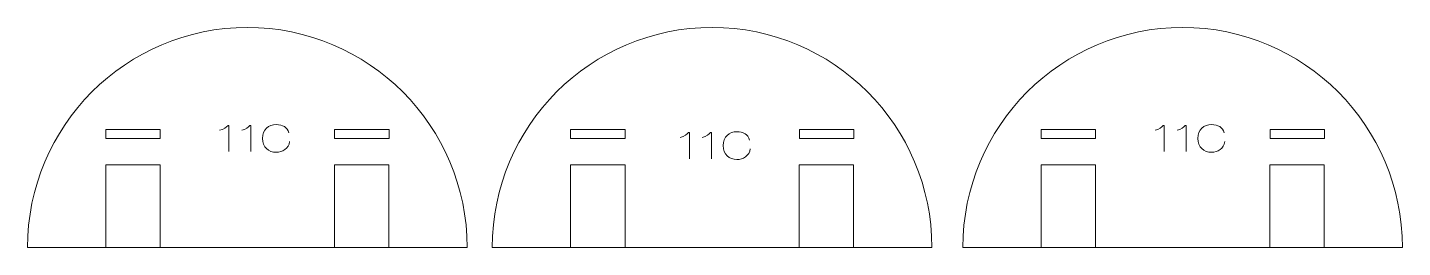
# Model space of a CAD drawing. Header units: millimetres. Extents: x -1390 to 6316, y -1840 to 2435.
# Drawn here: x 1522 to 1647.1, y 1600.2 to 1620.2 of the extents above; entities that cross this region are included whole.
import ezdxf

# ---------------------------------------------------------------- set-up
doc = ezdxf.new("R2010")
doc.units = ezdxf.units.MM
doc.layers.add('11C', color=1, linetype='CONTINUOUS', lineweight=0, true_color=0xff0000)
doc.layers.add('11C text', color=5, linetype='CONTINUOUS', lineweight=0, true_color=0x0000ff)

msp = doc.modelspace()

# ---------------------------------------------------------------- linework, layer by layer
at = {"layer": '11C'}
for p, q in [((1522.04, 1600.18), (1562.04, 1600.19)), ((1564.32, 1600.19), (1604.32, 1600.19)), ((1607.13, 1600.18), (1647.13, 1600.19))]:
    msp.add_line(p, q, dxfattribs=at)
at = {"layer": '11C', "color": 1, "true_color": 0xff0000}
for points in [[(1529.16, 1610.1), (1534.12, 1610.1), (1534.12, 1610.9), (1529.16, 1610.9), (1529.16, 1610.1), (1529.16, 1610.1)], [(1549.98, 1610.1), (1554.94, 1610.1), (1554.94, 1610.9), (1549.98, 1610.9), (1549.98, 1610.1), (1549.98, 1610.1)], [(1571.44, 1610.1), (1576.4, 1610.1), (1576.4, 1610.9), (1571.44, 1610.9), (1571.44, 1610.1), (1571.44, 1610.1)], [(1592.27, 1610.1), (1597.23, 1610.1), (1597.23, 1610.9), (1592.27, 1610.9), (1592.27, 1610.1), (1592.27, 1610.1)], [(1614.25, 1610.1), (1619.21, 1610.1), (1619.21, 1610.9), (1614.25, 1610.9), (1614.25, 1610.1), (1614.25, 1610.1)], [(1635.08, 1610.1), (1640.04, 1610.1), (1640.04, 1610.9), (1635.08, 1610.9), (1635.08, 1610.1), (1635.08, 1610.1)], [(1529.16, 1600.19), (1529.16, 1607.7), (1534.12, 1607.7), (1534.12, 1600.19)], [(1549.96, 1600.19), (1549.96, 1607.7), (1554.92, 1607.7), (1554.92, 1600.19)], [(1571.44, 1600.19), (1571.44, 1607.7), (1576.4, 1607.7), (1576.4, 1600.19)], [(1592.24, 1600.19), (1592.24, 1607.7), (1597.2, 1607.7), (1597.2, 1600.19)], [(1614.25, 1600.19), (1614.25, 1607.7), (1619.21, 1607.7), (1619.21, 1600.19)], [(1635.05, 1600.19), (1635.05, 1607.7), (1640.01, 1607.7), (1640.01, 1600.19)]]:
    msp.add_lwpolyline(points, dxfattribs=at)
for points in [[(1542.04, 1620.19), (1530.99, 1620.19), (1522.04, 1611.23), (1522.04, 1600.18)], [(1562.04, 1600.19), (1562.04, 1611.23), (1553.08, 1620.19), (1542.04, 1620.19)], [(1584.32, 1620.19), (1573.28, 1620.19), (1564.32, 1611.23), (1564.32, 1600.19)], [(1604.32, 1600.19), (1604.32, 1611.23), (1595.37, 1620.19), (1584.32, 1620.19)], [(1627.13, 1620.19), (1616.09, 1620.19), (1607.13, 1611.23), (1607.13, 1600.18)], [(1647.13, 1600.19), (1647.13, 1611.23), (1638.18, 1620.19), (1627.13, 1620.19)]]:
    msp.add_open_spline(points, degree=3, dxfattribs=at)
at = {"layer": '11C text', "color": 5, "true_color": 0x0000ff}
for points in [[(1540.28, 1611.29), (1540.36, 1611.29), (1540.36, 1608.91)], [(1542.28, 1611.29), (1542.36, 1611.29), (1542.36, 1608.91)], [(1625.37, 1611.29), (1625.46, 1611.29), (1625.46, 1608.91)], [(1627.37, 1611.29), (1627.46, 1611.29), (1627.46, 1608.91)], [(1582.18, 1610.64), (1582.27, 1610.64), (1582.27, 1608.26)], [(1584.18, 1610.64), (1584.27, 1610.64), (1584.27, 1608.26)]]:
    msp.add_lwpolyline(points, dxfattribs=at)
for points in [[(1539.52, 1610.84), (1539.89, 1610.93), (1540.13, 1611.12), (1540.28, 1611.29)], [(1541.53, 1610.84), (1541.89, 1610.93), (1542.13, 1611.12), (1542.28, 1611.29)], [(1543.42, 1610.1), (1543.42, 1610.9), (1543.98, 1611.36), (1544.67, 1611.36)], [(1544.67, 1611.36), (1545.24, 1611.36), (1545.69, 1611.13), (1545.82, 1610.6)], [(1624.62, 1610.84), (1624.99, 1610.93), (1625.23, 1611.12), (1625.37, 1611.29)], [(1626.62, 1610.84), (1626.99, 1610.93), (1627.23, 1611.12), (1627.37, 1611.29)], [(1628.51, 1610.1), (1628.51, 1610.9), (1629.07, 1611.36), (1629.76, 1611.36)], [(1629.76, 1611.36), (1630.34, 1611.36), (1630.79, 1611.13), (1630.92, 1610.6)], [(1544.67, 1608.84), (1543.98, 1608.84), (1543.42, 1609.3), (1543.42, 1610.1)], [(1581.43, 1610.19), (1581.8, 1610.28), (1582.04, 1610.47), (1582.18, 1610.64)], [(1583.43, 1610.19), (1583.8, 1610.28), (1584.04, 1610.47), (1584.18, 1610.64)], [(1585.32, 1609.45), (1585.32, 1610.25), (1585.88, 1610.71), (1586.57, 1610.71)], [(1586.57, 1610.71), (1587.15, 1610.71), (1587.6, 1610.48), (1587.73, 1609.95)], [(1629.76, 1608.84), (1629.07, 1608.84), (1628.51, 1609.3), (1628.51, 1610.1)], [(1545.88, 1609.81), (1545.81, 1609.16), (1545.23, 1608.84), (1544.67, 1608.84)], [(1586.57, 1608.18), (1585.88, 1608.18), (1585.32, 1608.65), (1585.32, 1609.45)], [(1587.79, 1609.16), (1587.72, 1608.51), (1587.13, 1608.18), (1586.57, 1608.18)], [(1630.97, 1609.81), (1630.9, 1609.16), (1630.32, 1608.84), (1629.76, 1608.84)]]:
    msp.add_open_spline(points, degree=3, dxfattribs=at)

doc.saveas('drawing.dxf')
